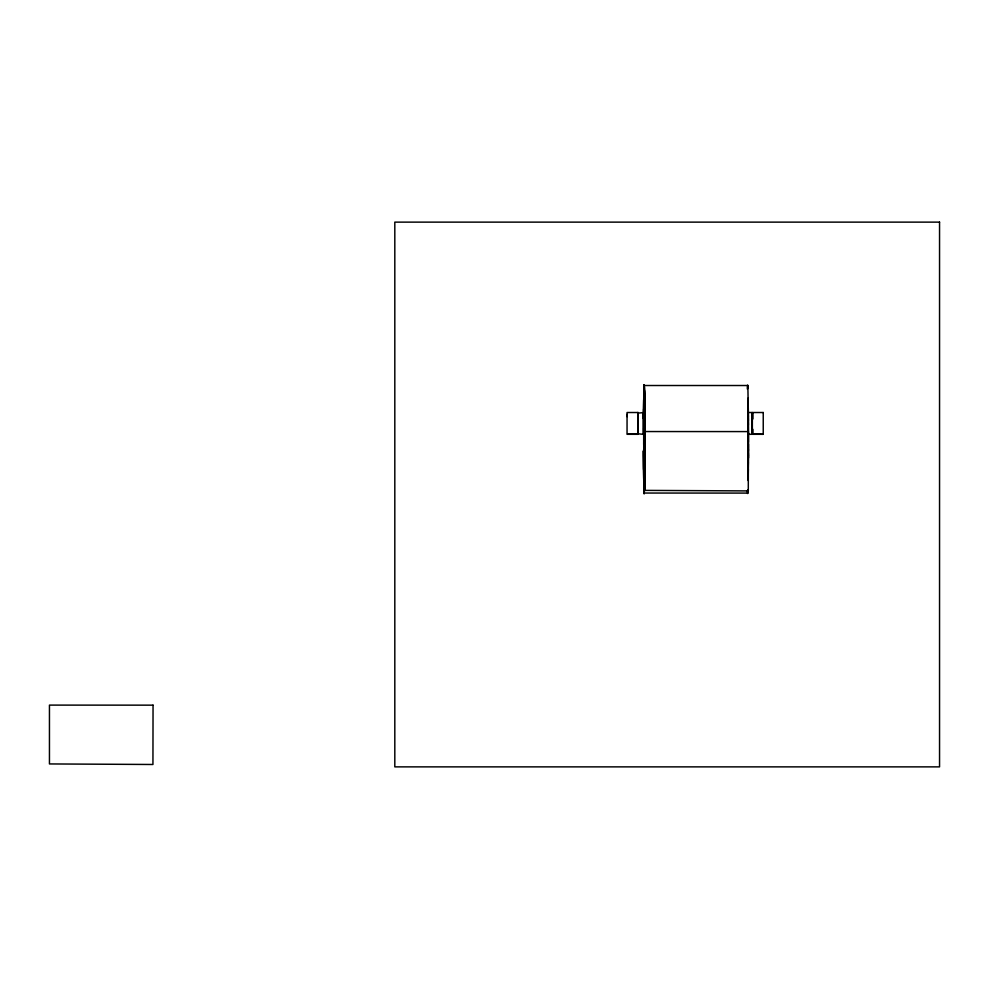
<?xml version="1.0" encoding="UTF-8"?>
<svg xmlns="http://www.w3.org/2000/svg" width="989" height="989" viewBox="0 0 989 989"><rect width="100%" height="100%" fill="white"/><g stroke="black" fill="none" stroke-linecap="round" stroke-linejoin="round"><path stroke-width="1.48" d="M644.816 444.086L644.754 460.145A54.469 0.643 -90 0 1 644.408 489.629L644.408 489.629A54.469 0.643 90 0 0 644.754 460.108L644.803 431.55L748.401 431.587L748.29 434.109M748.302 458.13L748.302 455.509M748.389 442.108L748.401 433.343M643.728 435.667L643.703 428.113M643.888 436.347L643.913 430.586M643.987 436.062L643.963 429.028M644.358 447.016L644.358 431.501M644.556 442.442L644.519 469.478M748.203 444.284L748.179 461.097M748.401 457.956L748.413 444.135M748.339 450.761L748.352 449.13M643.629 419.039L643.592 409.038M643.752 419.249L643.814 409.57M644.012 419.497L644.024 416.579L644.111 418.817M644.334 452.282L644.099 466.548L643.79 456.016M644.803 457.919L644.408 478.639M748.179 457.882L748.203 454.742M748.389 453.469L748.191 472.272M748.277 458.018L748.29 457.351M748.302 455.966L748.314 455.039M643.703 409.31L643.691 399.877M643.802 416.035L644.346 390.915M644.111 409.693L644.321 421.289M644.618 477.934L644.729 468.934M748.253 468.86L748.327 461.851M748.327 468.984L748.166 480.53M643.802 400.224L643.827 393.399M643.864 407.233L643.975 401.769M643.851 417.42L644.099 411.968L644.334 426.234M643.888 408.989L644.222 401.435M644.111 409.866L644.21 404.835M644.321 457.227L644.111 468.823M644.519 478.293L643.975 488.467L643.715 454.705M748.179 472.507L748.24 468.687M643.938 393.807L644.123 390.037L644.519 400.224M643.975 401.967L644.222 399.024L644.334 404.019M644.21 405.033L644.321 402.313M644.062 418.372L644.309 415.046M644.334 474.497L644.099 477.081L643.987 474.497M644.346 476.537L644.099 479.492L643.975 476.537M644.383 484.709L644.086 488.034L643.752 449.785M643.913 388.924A54.469 0.643 90 0 0 643.567 418.409A54.259 0.643 -90 0 1 643.913 389.134A53.938 0.643 -90 0 1 644.074 385.512L747.733 385.512M644.618 412.512L638.486 413.056M748.735 412.512L751.801 412.512L751.801 418.977M627.051 416.629L627.051 414.379M627.595 433.763L637.398 433.763M637.942 433.763L643.085 434.307M748.735 434.307L751.801 434.307L751.801 429.214M644.235 463.47L644 457.227M643.53 450.984A54.259 0.643 -90 0 0 644.074 493.041L747.733 493.091M644.062 460.182L644.123 461.764M644.21 473.471L644.321 476.204M748.166 398.073L748.401 420.634M748.179 406.096L748.24 409.916M644.519 395.476L644.803 420.597M644.346 401.769L644.395 404.6M644.111 468.638L644.21 473.682M643.888 469.515L643.975 476.747M643.802 478.293L643.938 484.709M748.191 406.318L748.389 425.122M748.253 409.743L748.327 416.752M644.408 399.877L644.618 409.31M643.95 453.049L644.099 458.636M748.179 420.807L748.203 423.848M644.519 409.038L644.704 420.424M643.913 447.93L644.024 461.937M643.592 469.478L643.592 449.81M748.302 420.473L748.413 434.468M748.191 420.3L748.203 434.319M644.816 434.418L644.754 418.409A54.469 0.643 90 0 0 644.074 385.253L644.074 385.253A54.469 0.643 -90 0 1 644.803 432.193A53.369 0.63 90 0 0 644.408 389.95M644.593 420.263L644.556 436.062M643.901 442.219L643.975 453.518M643.728 442.849L643.74 457.919M762.692 434.307L752.889 433.763L752.889 429.325M752.889 413.056L752.889 418.977M752.122 412.512L752.122 434.307M748.339 432.873L748.389 446.262A53.369 0.63 -90 0 1 748.179 479.109M748.228 432.823L748.228 445.779M644.84 432.898L644.84 445.619M644.803 432.144L644.803 490.383L748.29 490.915L748.389 432.329A53.369 0.63 90 0 0 748.179 399.494M644.605 434.282L644.605 444.234M643.938 434.394L643.938 444.123M643.691 433.961L643.691 444.556M643.06 412.512L643.06 434.307M638.165 412.512L638.165 434.307M747.845 491.038A54.259 0.643 90 0 1 747.461 491.038M747.412 389.172A54.259 0.643 90 0 1 748.154 404.884A54.259 0.643 90 0 1 748.191 469.454M644.074 385.512A54.259 0.643 90 0 1 644.791 432.218M644.754 460.058A54.259 0.643 90 0 1 644.408 489.419A53.938 0.643 90 0 1 644.074 493.041M747.573 388.393A53.369 0.63 -90 0 1 747.956 388.393M747.956 490.198A53.369 0.63 -90 0 1 747.573 490.198M644.346 490.161A53.369 0.63 90 0 1 643.542 450.799M643.579 418.829A53.369 0.63 90 0 1 644.346 388.356M644.741 459.687A53.369 0.63 90 0 1 644.408 488.566M644.247 493.264A54.469 0.643 90 0 1 643.53 451.033M153.048 705.157L152.936 764.485L49.45 763.941L49.45 705.108L153.048 705.157M939.55 222.129L394.809 222.129L394.809 766.871L939.55 766.871L939.55 222.129M637.942 412.512L627.051 412.512L627.051 434.307L637.942 434.307L637.942 412.512M763.236 412.512L752.345 412.512L752.345 434.307L763.236 434.307L763.236 412.512"/></g></svg>
